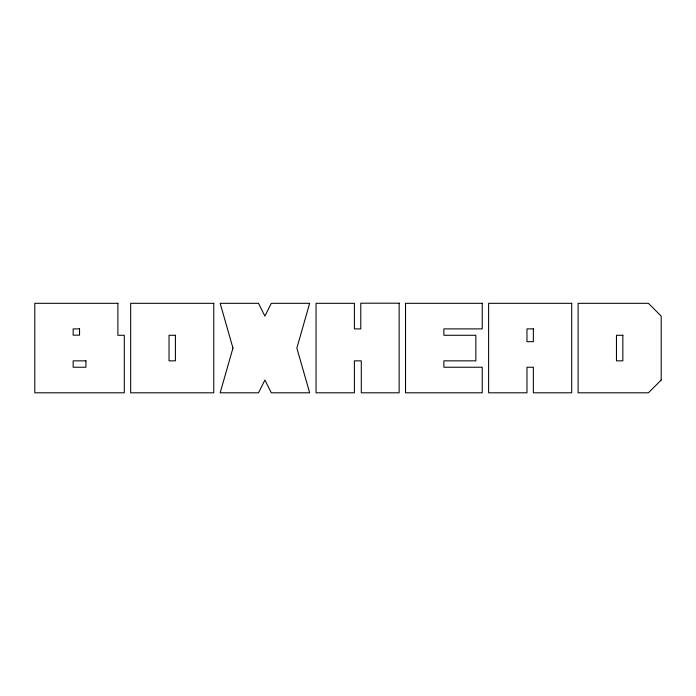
<?xml version="1.0" encoding="UTF-8"?>
<svg xmlns="http://www.w3.org/2000/svg" width="696" height="696" viewBox="0 0 696 696"><rect width="100%" height="100%" fill="white"/><g stroke="black" fill="none" stroke-linecap="round" stroke-linejoin="round"><path stroke-width="1.04" d="M232.951 348.061L220.162 392.805L258.512 392.805L264.906 380.025L271.301 392.805L309.65 392.805L296.861 348.061L309.65 303.317L271.301 303.317L264.906 316.106L258.512 303.317L220.162 303.317L232.951 348.061M661.2 380.025L648.42 392.805L578.106 392.805L578.106 303.317L648.42 303.317L661.2 316.106L661.2 380.025M399.139 303.195L360.78 303.195L360.78 328.886L354.394 328.886L354.394 303.317L316.045 303.317L316.045 392.805L354.394 392.805L354.394 360.85L361.294 360.85L361.294 392.805L399.139 392.805L399.139 303.195M117.894 303.317L34.8 303.317L34.8 392.805L124.288 392.805L124.288 335.281L117.894 335.281L117.894 303.317M213.768 303.317L130.674 303.317L130.674 392.805L213.768 392.805L213.768 303.317M482.232 303.317L405.524 303.317L405.524 392.805L482.232 392.805L482.232 367.236L443.874 367.236L443.874 360.85L475.838 360.85L475.838 335.281L443.874 335.281L443.874 328.886L482.232 328.886L482.232 303.317M571.712 303.317L488.618 303.317L488.618 392.805L526.968 392.805L526.968 367.236L533.362 367.236L533.362 392.805L571.712 392.805L571.712 303.317M79.544 328.886L73.15 328.886L73.15 335.15L79.544 335.15L79.544 328.886M533.362 328.886L526.968 328.886L526.968 341.675L533.362 341.675L533.362 328.886M175.418 335.281L169.032 335.281L169.032 360.85L175.418 360.85L175.418 335.281M622.85 335.281L616.456 335.281L616.456 360.85L622.85 360.85L622.85 335.281M85.939 360.85L73.15 360.85L73.15 367.236L85.939 367.236L85.939 360.85"/></g></svg>
